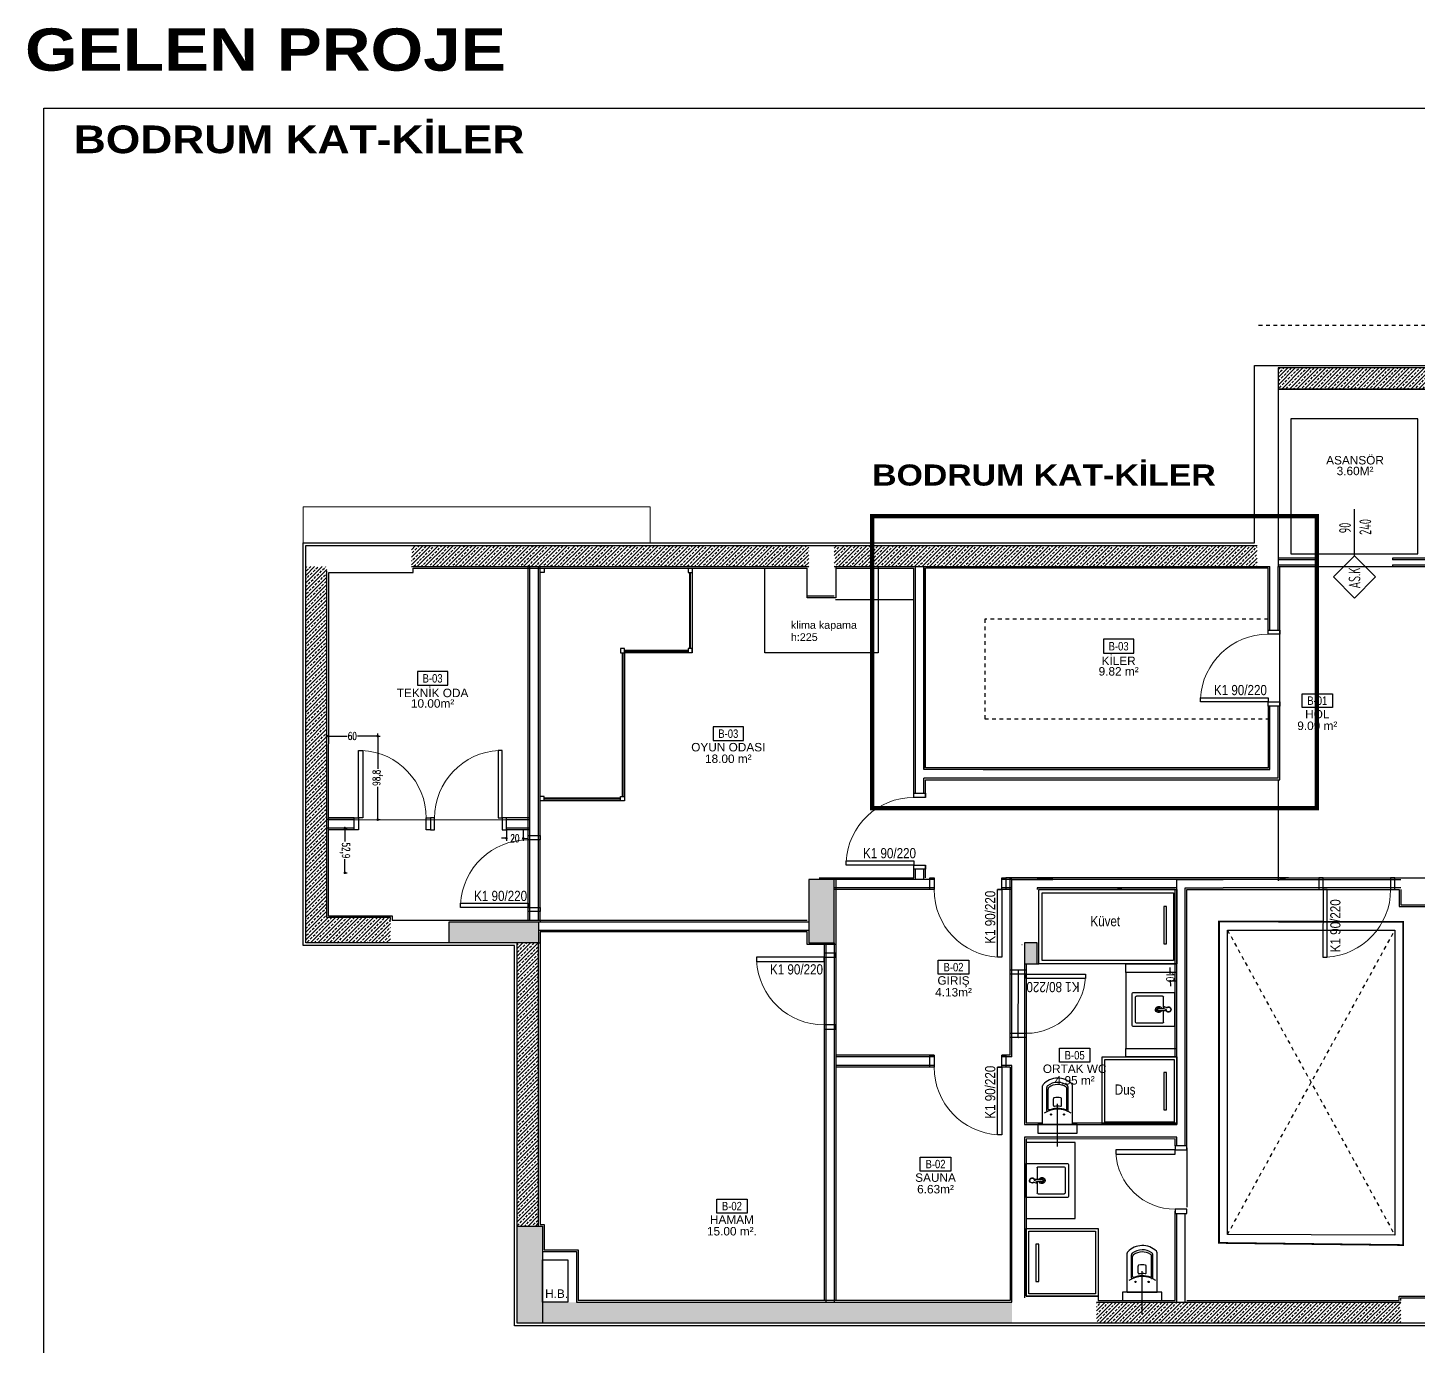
# Model space of a CAD drawing. Header units: millimetres. Extents: x -1860 to 15304, y 307 to 22353.
# Drawn here: x 3073 to 4718, y 20749 to 22308 of the extents above; entities that cross this region are included whole.
import ezdxf
from ezdxf.enums import TextEntityAlignment as Align

# ---------------------------------------------------------------- set-up
doc = ezdxf.new("R2010")
doc.units = ezdxf.units.MM
for name, pattern in [('( Hidden )', [0.375, 0.25, -0.125]), ('ACAD_ISO03W100', [30, 12, -18]), ('DASHED', [0.25, 0.125, -0.125])]:
    doc.linetypes.add(name, pattern=pattern)
for name, color, linetype, lineweight in [('a bodrum duvarı_Kalem_No__2', 8, 'Continuous', 15), ('mobilya', 30, 'Continuous', 30), ('çerçeve', 40, 'Continuous', 40)]:
    doc.layers.add(name, color=color, linetype=linetype, lineweight=lineweight)
for name, color, linetype in [('elev3', 8, 'Continuous'), ('frame', 43, 'Continuous'), ('furn', 134, 'Continuous'), ('furn_wet', 152, 'Continuous'), ('hatch_conc', 223, 'Continuous'), ('hatch_floor', 197, 'Continuous'), ('mat_mortar', 145, 'Continuous'), ('Str_conc', 6, 'Continuous'), ('symbol', 8, 'Continuous'), ('symbol_no', 12, 'Continuous'), ('text_room', 12, 'Continuous'), ('wall', 4, 'Continuous')]:
    doc.layers.add(name, color=color, linetype=linetype)
doc.layers.add('ölçü -dış', color=7, linetype='Continuous', lineweight=25, true_color=0x605db1)
doc.styles.add('dim', font='simplex.shx', dxfattribs={"width": 0.7})
doc.styles.get("Standard").update_dxf_attribs({"font": 'arial.ttf'})
doc.styles.add('T100', font='ARIALN.TTF', dxfattribs={"height": 24})
doc.styles.add('text1', font='arial.ttf')
doc.styles.add('text2', font='arial.ttf', dxfattribs={"width": 0.8})
doc.styles.add('text3', font='geniso.shx', dxfattribs={"width": 0.7})
doc.dimstyles.new('1_50', dxfattribs={"dimtxt": 9, "dimasz": 3, "dimexe": 3, "dimexo": 0, "dimgap": 1, "dimtad": 0, "dimdec": 1, "dimzin": 11, "dimtxsty": 'dim', "dimblk": 'DOT', "dimcen": 1.5, "dimdle": 1.25, "dimclrt": 2, "dimadec": 0, "dimazin": 0, "dimtfac": 1.25, "dimtdec": 1, "dimtix": 1, "dimtofl": 0, "dimtmove": 1, "dimatfit": 3, "dimldrblk": 'DOT', "dimfxl": 10, "dimfxlon": 1, "dimtolj": 1, "dimtzin": 0, "dimarcsym": 0})
doc.dimstyles.get("Standard").update_dxf_attribs({"dimtxt": 0.18, "dimasz": 0.18, "dimexe": 0.18, "dimexo": 0.0625, "dimgap": 0.09, "dimtad": 0, "dimtih": 1, "dimtoh": 1, "dimdec": 4, "dimzin": 0, "dimdsep": 46, "dimtxsty": 'Standard', "dimcen": 0.09, "dimadec": 0, "dimazin": 0, "dimtfac": 1, "dimtdec": 4, "dimtofl": 0, "dimtmove": 0, "dimatfit": 3, "dimfxl": 1, "dimtolj": 1, "dimtzin": 0, "dimarcsym": 0})
pattern_1 = [(45, (-632646.309, -4479543.6384), (-4.4901280605, 4.4901280605), []), (45, (-632641.8186, -4479543.6384), (-4.4901280605, 4.4901280605), [3.175, -1.5875])]

# ---------------------------------------------------------------- blocks, each defined once
blk = doc.blocks.new('*U13')
for points in [[(-0.05, 0), (0, 0), (0, 0.14), (-0.05, 0.14), (-0.05, 0)], [(0, -0.7), (0.05, -0.7), (0.05, 0), (0, 0), (0, -0.7)], [(0.7, 0), (0.75, 0), (0.75, 0.14), (0.7, 0.14), (0.7, 0)]]:
    blk.add_lwpolyline(points)
at = {"lineweight": 9}
blk.add_arc((-0.002, 0.001), 0.702, 272.9928, 359.9448, dxfattribs=at)
blk = doc.blocks.new('mahal')
blk.add_lwpolyline([(-36, 0), (36, 0), (36, -33), (-36, -33)], close=True)
at = {"color": 7, "style": 'text2', "width": 0.8}
blk.add_attdef('10000', text='', height=20, dxfattribs=at).set_placement((0, -16.5), align=Align.MIDDLE)
at = {"color": 7, "style": 'text1'}
for tag, p in [('MAHAL', (0, -48.5)), ('M²', (0, -75.9))]:
    blk.add_attdef(tag, text='', height=20, dxfattribs=at).set_placement(p, align=Align.MIDDLE)
blk = doc.blocks.new('kap-penno_02')
blk.add_line((0, 0), (-55, 0))
blk.add_lwpolyline([(0, 0), (25, 25), (50, 0), (25, -25)], close=True)
at = {"color": 7, "style": 'text3', "width": 0.7}
for tag, p in [('100', (-50, 0)), ('220', (-50, -24))]:
    blk.add_attdef(tag, text='', height=14, dxfattribs=at).set_placement(p, align=Align.BOTTOM_LEFT)
blk.add_attdef('K00', text='', height=14, dxfattribs=at).set_placement((25, 0), align=Align.MIDDLE_CENTER)
blk = doc.blocks.new('*U14')
for points in [[(-0.8, 0), (-0.85, 0), (-0.85, 0.14), (-0.8, 0.14), (-0.8, 0)], [(0, -0.8), (-0.05, -0.8), (-0.05, 0), (0, 0), (0, -0.8)], [(0.05, 0), (0, 0), (0, 0.14), (0.05, 0.14), (0.05, 0)]]:
    blk.add_lwpolyline(points)
at = {"lineweight": 9}
blk.add_arc((0.002, 0.001), 0.802, 180.0552, 267.0072, dxfattribs=at)
blk = doc.blocks.new('klozetgömme 2')
for p, q in [((-0.174, 0), (-0.174, 0.459)), ((-0.124, 0.169), (-0.124, 0.439)), ((-0.109, 0.183), (-0.109, 0.42)), ((0.115, 0.185), (0.115, 0.424)), ((0.13, 0.174), (0.13, 0.443)), ((0.18, 0), (0.18, 0.465)), ((0.18, 0), (0.18, 0.459)), ((-0.045, 0.226), (-0.045, 0.307)), ((0.051, 0.227), (0.051, 0.307))]:
    blk.add_line(p, q)
at = {"linetype": 'Continuous'}
blk.add_line((-0.174, 0), (0.18, 0), dxfattribs=at)
at = {"linetype": 'ACAD_ISO03W100', "ltscale": 0.2}
blk.add_lwpolyline([(0.003, -0.26), (0.003, 0.247)], dxfattribs=at)
at = {"linetype": 'ACAD_ISO03W100', "ltscale": 0.05}
blk.add_lwpolyline([(-0.229, -0.1), (0.235, -0.1), (0.235, 0), (-0.229, 0)], close=True, dxfattribs=at)
for centre in [(-0.075, 0.12), (0.08, 0.12)]:
    blk.add_circle(centre, 0.0075)
for centre, radius, start, end in [((0.006, 0.31), 0.24, 46.0264, 136.1828), ((0.006, 0.305), 0.195, 54.2978, 128.1701), ((-0.149, 0.459), 0.025, 136.1828, 180.0003), ((-0.099, 0.439), 0.025, 128.17, 180), ((-0.084, 0.42), 0.025, 126.8984, 180), ((0.006, 0.3), 0.175, 55.8485, 126.8984), ((0.09, 0.424), 0.025, 359.9823, 55.8485), ((0.105, 0.443), 0.025, 359.9852, 54.2978), ((0.155, 0.465), 0.025, 359.9997, 46.0264), ((0.006, -0.118), 0.3, 57.769, 122.231), ((-0.113, 0.169), 0.0111, 182.9663, 285.803), ((-0.099, 0.183), 0.01, 180.0001, 234.5831), ((-0.099, 0.183), 0.01, 234.5831, 289.1663), ((0.006, -0.119), 0.31, 71.9671, 109.1663), ((-0.035, 0.307), 0.01, 109.294, 180.0177), ((-0.035, 0.226), 0.01, 180.0177, 277.3564), ((0.003, 0.198), 0.125, 70.706, 109.294), ((0.006, -0.092), 0.31, 83.7256, 97.3564), ((0.041, 0.227), 0.01, 263.7256, 359.9823), ((0.041, 0.307), 0.01, 359.9823, 70.706), ((0.105, 0.185), 0.01, 251.9671, 359.9823), ((0.117, 0.174), 0.0129, 248.1533, 357.9053)]:
    blk.add_arc(centre, radius, start, end)
blk = doc.blocks.new('lav1')
for p, q in [((0.39, 0.5), (0.01, 0.5)), ((0, 0.49), (0, 0)), ((0.04, 0.14), (0.04, 0.45)), ((0.35, 0.46), (0.05, 0.46)), ((0.36, 0.14), (0.36, 0.45)), ((0.4, 0), (0.4, 0.49)), ((0, 0), (0.4, 0)), ((0.179, 0.13), (0.05, 0.13)), ((0.19, 0.13), (0.186, 0.13)), ((0.35, 0.13), (0.21, 0.13))]:
    blk.add_line(p, q)
at = {"linetype": 'ByBlock'}
for p, q in [((0.19, 0.199), (0.21, 0.199)), ((0.19, 0.121), (0.19, 0.199)), ((0.21, 0.199), (0.21, 0.099)), ((0.166, 0.125), (0.185, 0.133)), ((0.181, 0.09), (0.166, 0.125)), ((0.167, 0.123), (0.186, 0.131)), ((0.185, 0.133), (0.2, 0.097))]:
    blk.add_line(p, q, dxfattribs=at)
for centre, radius, start, end in [((0.01, 0.49), 0.01, 90, 180), ((0.39, 0.49), 0.01, 0, 90), ((0.05, 0.45), 0.01, 90, 180), ((0.35, 0.45), 0.01, 0, 90), ((0.199, 0.187), 0.037, 287.1814, 255.8098), ((0.199, 0.187), 0.023, 298.3728, 246.774), ((0.05, 0.14), 0.01, 180, 270), ((0.35, 0.14), 0.01, 270, 0)]:
    blk.add_arc(centre, radius, start, end)
for radius, start, end in [(0.0308, 131.8589, 93.1411), (0.027, 134.3724, 90.6276)]:
    blk.add_arc((0.2, 0.07), radius, start, end, dxfattribs=at)
blk = doc.blocks.new('*U15')
for points in [[(-0.7, 0), (-0.75, 0), (-0.75, 0.19), (-0.7, 0.19), (-0.7, 0)], [(0.05, 0), (0, 0), (0, 0.19), (0.05, 0.19), (0.05, 0)], [(0, -0.7), (-0.05, -0.7), (-0.05, 0), (0, 0), (0, -0.7)]]:
    blk.add_lwpolyline(points)
at = {"lineweight": 9}
blk.add_arc((0.002, 0.001), 0.702, 180.0552, 267.0072, dxfattribs=at)
blk = doc.blocks.new('*U16')
for points in [[(-0.8, 0), (-0.85, 0), (-0.85, 0.14), (-0.8, 0.14), (-0.8, 0)], [(0, -0.8), (-0.05, -0.8), (-0.05, 0), (0, 0), (0, -0.8)], [(0.05, 0), (0, 0), (0, 0.14), (0.05, 0.14), (0.05, 0)]]:
    blk.add_lwpolyline(points)
at = {"lineweight": 9}
blk.add_arc((0.002, 0.001), 0.802, 180.0552, 267.0072, dxfattribs=at)
blk = doc.blocks.new('*U10')
for points in [[(-0.05, 0), (0, 0), (0, 0.14), (-0.05, 0.14), (-0.05, 0)], [(0, -0.8), (0.05, -0.8), (0.05, 0), (0, 0), (0, -0.8)], [(0.8, 0), (0.85, 0), (0.85, 0.14), (0.8, 0.14), (0.8, 0)]]:
    blk.add_lwpolyline(points)
at = {"lineweight": 9}
blk.add_arc((-0.002, 0.001), 0.802, 272.9928, 359.9448, dxfattribs=at)
blk = doc.blocks.new('*D428')
at = {"color": 0, "lineweight": -2, "transparency": 16777216}
for p, q in [((4244.5, 21193.9), (4244.5, 21154.3)), ((4244.6, 21194.1), (4244.7, 21194.1)), ((4244.5, 21114.3), (4244.5, 21153.9)), ((4244.6, 21114.1), (4244.7, 21114.1))]:
    blk.add_line(p, q, dxfattribs=at)
at = {"color": 0, "transparency": 16777216}
for points in [[(4244.5, 21193.9), (4244.5, 21193.9), (4244.5, 21194.1)], [(4244.5, 21114.3), (4244.5, 21114.3), (4244.5, 21114.1)]]:
    blk.add_solid(points, dxfattribs=at)
at = {"layer": 'Defpoints', "color": 0, "transparency": 16777216}
for p in [(4244.5, 21194.1), (4244.5, 21114.1), (4244.5, 21114.1)]:
    blk.add_point(p, dxfattribs=at)
at = {"color": 0, "transparency": 16777216, "insert": (4244.5, 21154.1), "char_height": 0.18, "attachment_point": 5}
blk.add_mtext('\\A1;80.0000', dxfattribs=at)
blk = doc.blocks.new('_Dot')
at = {"color": 0, "linetype": 'ByBlock', "lineweight": -2}
blk.add_line((-0.5, 0), (-1, 0), dxfattribs=at)
at = {"color": 0, "linetype": 'ByBlock', "const_width": 0.5}
blk.add_lwpolyline([(-0.25, 0, 1), (0.25, 0, 1)], format="xyb", close=True, dxfattribs=at)
blk = doc.blocks.new('*D429')
at = {"layer": 'Defpoints', "color": 0, "transparency": 16777216}
for p in [(4424.4, 21180.8), (4432, 21191.1), (4432.1, 21180.9)]:
    blk.add_point(p, dxfattribs=at)
at = {"layer": 'ölçü -dış', "color": 0, "lineweight": -2, "transparency": 16777216}
for p, q in [((4424.3, 21194), (4424.3, 21197)), ((4432, 21191.1), (4421.3, 21191)), ((4432.1, 21180.9), (4421.4, 21180.8)), ((4424.5, 21177.8), (4424.5, 21174.8))]:
    blk.add_line(p, q, dxfattribs=at)
at = {"layer": 'ölçü -dış', "color": 0, "lineweight": -2, "transparency": 16777216, "xscale": 3, "yscale": 3, "zscale": 3}
for p, rotation in [((4424.3, 21191), 270.5266505581826), ((4424.4, 21180.8), 90.52665055818261)]:
    blk.add_blockref('_Dot', p, dxfattribs=dict(at, rotation=rotation))
at = {"layer": 'ölçü -dış', "color": 2, "transparency": 16777216, "insert": (4424.4, 21185.9), "char_height": 9, "attachment_point": 5, "rotation": 270.5267, "style": 'dim'}
blk.add_mtext('\\A1;10', dxfattribs=at)
blk = doc.blocks.new('*D430')
at = {"layer": 'Defpoints', "color": 0, "transparency": 16777216}
for p in [(3639.4, 21361.8), (3659.3, 21361.7), (3659.2, 21349.7)]:
    blk.add_point(p, dxfattribs=at)
at = {"layer": 'ölçü -dış', "color": 0, "lineweight": -2, "transparency": 16777216}
for p, q in [((3636.3, 21349.8), (3633.3, 21349.9)), ((3639.4, 21359.8), (3639.3, 21346.8)), ((3659.2, 21359.7), (3659.2, 21346.7)), ((3662.2, 21349.7), (3665.2, 21349.7))]:
    blk.add_line(p, q, dxfattribs=at)
at = {"layer": 'ölçü -dış', "color": 0, "lineweight": -2, "transparency": 16777216, "xscale": 3, "yscale": 3, "zscale": 3}
for p, rotation in [((3639.3, 21349.8), 359.6275399049416), ((3659.2, 21349.7), 179.6275399049416)]:
    blk.add_blockref('_Dot', p, dxfattribs=dict(at, rotation=rotation))
at = {"layer": 'ölçü -dış', "color": 2, "transparency": 16777216, "insert": (3649.2, 21349.8), "char_height": 9, "attachment_point": 5, "rotation": 359.6275, "style": 'dim'}
blk.add_mtext('\\A1;20', dxfattribs=at)
blk = doc.blocks.new('*D172')
at = {"layer": 'Defpoints', "color": 0, "transparency": 16777216}
for p in [(3427, 21470.7), (3427, 21470.7), (3487, 21470.7)]:
    blk.add_point(p, dxfattribs=at)
at = {"layer": 'ölçü -dış', "color": 0, "lineweight": -2, "transparency": 16777216}
for p, q in [((3427, 21470.7), (3427, 21473.7)), ((3430, 21470.7), (3450.9, 21470.7)), ((3484, 21470.7), (3463.1, 21470.7)), ((3487, 21470.7), (3487, 21473.7))]:
    blk.add_line(p, q, dxfattribs=at)
at = {"layer": 'ölçü -dış', "color": 0, "lineweight": -2, "transparency": 16777216, "xscale": 3, "yscale": 3, "zscale": 3}
for p, rotation in [((3427, 21470.7), 180.0000717523849), ((3487, 21470.7), 7.1752384913637e-05)]:
    blk.add_blockref('_Dot', p, dxfattribs=dict(at, rotation=rotation))
at = {"layer": 'ölçü -dış', "color": 2, "transparency": 16777216, "insert": (3457, 21470.7), "char_height": 9, "attachment_point": 5, "rotation": 0.0001, "style": 'dim'}
blk.add_mtext('\\A1;60', dxfattribs=at)
blk = doc.blocks.new('*D173')
at = {"layer": 'Defpoints', "color": 0, "transparency": 16777216}
for p in [(3487, 21470.7), (3487, 21371.8), (3487, 21371.8)]:
    blk.add_point(p, dxfattribs=at)
at = {"layer": 'ölçü -dış', "color": 0, "lineweight": -2, "transparency": 16777216}
for p, q in [((3487, 21470.7), (3490, 21470.7)), ((3487, 21467.7), (3487, 21431.9)), ((3487, 21374.8), (3487, 21410.7)), ((3487, 21371.8), (3490, 21371.8))]:
    blk.add_line(p, q, dxfattribs=at)
at = {"layer": 'ölçü -dış', "color": 0, "lineweight": -2, "transparency": 16777216, "xscale": 3, "yscale": 3, "zscale": 3}
for p, rotation in [((3487, 21470.7), 89.97886989147742), ((3487, 21371.8), 269.9788698914775)]:
    blk.add_blockref('_Dot', p, dxfattribs=dict(at, rotation=rotation))
at = {"layer": 'ölçü -dış', "color": 2, "transparency": 16777216, "insert": (3487, 21421.3), "char_height": 9, "attachment_point": 5, "rotation": 89.9789, "style": 'dim'}
blk.add_mtext('\\A1;98,8', dxfattribs=at)
blk = doc.blocks.new('*D432')
at = {"layer": 'Defpoints', "color": 0, "transparency": 16777216}
for p in [(3448.1, 21361.9), (3448.1, 21308.9), (3448.1, 21308.9)]:
    blk.add_point(p, dxfattribs=at)
at = {"layer": 'ölçü -dış', "color": 0, "lineweight": -2, "transparency": 16777216}
for p, q in [((3448.1, 21361.9), (3451.1, 21361.9)), ((3448.1, 21358.9), (3448.1, 21345.9)), ((3448.1, 21311.9), (3448.1, 21325)), ((3448.1, 21308.9), (3451.1, 21308.9))]:
    blk.add_line(p, q, dxfattribs=at)
at = {"layer": 'ölçü -dış', "color": 0, "lineweight": -2, "transparency": 16777216, "xscale": 3, "yscale": 3, "zscale": 3}
for p, rotation in [((3448.1, 21361.9), 90.00007199221223), ((3448.1, 21308.9), 270.0000719922122)]:
    blk.add_blockref('_Dot', p, dxfattribs=dict(at, rotation=rotation))
at = {"layer": 'ölçü -dış', "color": 2, "transparency": 16777216, "insert": (3448.1, 21335.4), "char_height": 9, "attachment_point": 5, "rotation": 270.0001, "style": 'dim'}
blk.add_mtext('\\A1;52,9', dxfattribs=at)

msp = doc.modelspace()

# ---------------------------------------------------------------- hatches: boundary and pattern name
at = {"layer": 'hatch_conc', "true_color": 0x636466}
h = msp.add_hatch(dxfattribs=at)
h.set_pattern_fill('ANSI33', color=251)
h.set_pattern_definition(pattern_1)
h.paths.add_polyline_path([(4731.97732, 21906.06315), (4551.97732, 21906.06315), (4551.97732, 21881.10041), (4731.97732, 21881.10041)])
h = msp.add_hatch(dxfattribs=at)
h.set_pattern_fill('ANSI33', color=251)
h.set_pattern_definition([(45, (-633381.3186, -4479753.675), (-4.4901280605, 4.4901280605), []), (45, (-633376.8285, -4479753.675), (-4.4901280605, 4.4901280605), [3.175, -1.5875])])
h.paths.add_polyline_path([(3996.96736, 21696.02651), (3526.97737, 21696.02651), (3526.97737, 21671.06377), (3996.96736, 21671.06377)])
h = msp.add_hatch(dxfattribs=at)
h.set_pattern_fill('ANSI33', color=251)
h.set_pattern_definition(pattern_1)
h.paths.add_polyline_path([(4526.97732, 21696.06296), (4026.97735, 21696.06296), (4026.97735, 21671.10022), (4526.97732, 21671.10022)])
h = msp.add_hatch(dxfattribs=at)
h.set_pattern_fill('ANSI33', color=251)
h.set_pattern_definition(pattern_1)
h.paths.add_polyline_path([(3426.97737, 21492.71518), (3401.97737, 21492.71527), (3401.97737, 21226.09981), (3426.97737, 21226.09981), (3501.97521, 21226.06336), (3501.97521, 21256.01659), (3426.97737, 21256.02939)])
h.paths.add_polyline_path([(3426.97737, 21671.06335), (3401.97737, 21671.06335), (3401.97737, 21492.71527), (3426.97737, 21492.71518)])
h = msp.add_hatch(dxfattribs=at)
h.set_pattern_fill('ANSI33', color=251)
h.set_pattern_definition([(45, (-3502.7175, 9351.9497), (-4.490128, 4.490128), []), (45, (-3498.2274, 9351.9497), (-4.490128, 4.490128), [3.175, -1.5875])])
h.paths.add_polyline_path([(3676.9986, 21251.0907), (3571.38433, 21251.10893), (3571.40343, 21226.07616), (3651.98898, 21226.07616), (3651.98898, 21226.04945), (3676.98897, 21226.04513), (3676.98897, 21226.06336)])
h.paths.add_polyline_path([(4026.96577, 21301.06003), (3996.96577, 21301.06003), (3996.96577, 21226.06336), (4026.96577, 21226.06336), (4026.96577, 21226.06355)])
h.paths.add_polyline_path([(3681.97736, 20891.06374), (3651.98898, 20891.06374), (3651.98898, 20776.06374), (3681.97736, 20776.06374)])
h = msp.add_hatch(dxfattribs=at)
h.set_pattern_fill('ANSI33', color=251)
h.set_pattern_definition(pattern_1)
h.paths.add_polyline_path([(3676.98897, 21226.06336), (3651.98898, 21226.06336), (3651.98898, 20891.06374), (3676.98897, 20891.06374)])
h = msp.add_hatch(dxfattribs=at)
h.set_pattern_fill('ANSI33', color=251)
h.set_pattern_definition(pattern_1)
h.paths.add_polyline_path([(4236.97735, 20801.06336), (3681.98898, 20801.06343), (3681.98898, 20776.09981), (4236.97735, 20776.09981)])
h = msp.add_hatch(dxfattribs=at)
h.set_pattern_fill('ANSI33', color=251)
h.set_pattern_definition(pattern_1)
h.paths.add_polyline_path([(4696.97733, 20801.06061), (4506.97737, 20801.0605), (4496.98897, 20801.06054), (4496.98897, 20801.06046), (4486.98897, 20801.06065), (4486.98897, 20801.06058), (4336.98603, 20801.06119), (4336.98603, 20776.09981), (4696.97733, 20776.09981)])
at = {"layer": 'mat_mortar', "true_color": 0x636466}
h = msp.add_hatch(dxfattribs=at)
h.set_pattern_fill('ANSI33', color=251)
h.set_pattern_definition([(45, (-5446.6775, 10500.53502), (-0.1767766953, 0.1767766953), []), (45, (-5446.50071, 10500.53502), (-0.1767766953, 0.1767766953), [0.125, -0.0625])])
h.paths.add_polyline_path([(4266.97735, 21226.06336), (4251.98896, 21226.06336), (4251.98896, 21201.07546), (4266.97735, 21201.07546)])

# ---------------------------------------------------------------- linework, layer by layer
at = {"color": 251, "linetype": 'DASHED', "ltscale": 35, "true_color": 0x636466}
msp.add_line((5171.97735, 21956.09981), (4527.06961, 21956.17044), dxfattribs=at)
at = {"color": 251, "true_color": 0x636466}
msp.add_line((4551.94893, 21419.33234), (4551.97734, 21299.3333), dxfattribs=at)
msp.add_lwpolyline([(3092.17375, 22213.1769), (5755.92347, 22213.1769), (5755.92347, 20613.1769), (3092.17375, 20613.1769)], close=True)
at = {"color": 244, "linetype": 'ACAD_ISO03W100', "true_color": 0x991b1e, "const_width": 5}
msp.add_lwpolyline([(4071.67939, 21730.75512), (4597.60014, 21730.75512), (4597.60014, 21385.37349), (4071.67939, 21385.37349)], close=True, dxfattribs=at)
at = {"color": 32, "true_color": 0xcd6928}
for points in [[(4202.98741, 21671.1002), (4541.97734, 21671.1002)], [(4202.98741, 21431.07555), (4541.97734, 21431.06415)]]:
    msp.add_lwpolyline(points, dxfattribs=at)
at = {"color": 32, "linetype": 'DASHED', "ltscale": 35, "true_color": 0xcd6928}
msp.add_lwpolyline([(4539.97734, 21609.04788), (4204.98105, 21609.04788), (4204.98105, 21491.07548), (4539.9795, 21491.06623)], dxfattribs=at)
at = {"color": 251, "true_color": 0x636466}
for points in [[(3549.36942, 21361.82367), (3549.36577, 21361.82367)], [(3549.36912, 21371.82367), (3549.36607, 21371.82367)]]:
    msp.add_lwpolyline(points, dxfattribs=at)
at = {"color": 251, "linetype": '( Hidden )', "ltscale": 50, "true_color": 0x636466, "const_width": 2}
msp.add_lwpolyline([(4481.97202, 21251.19916), (4699.96592, 21251.08203), (4699.96592, 20868.63483), (4481.97202, 20871.17757)], close=True, dxfattribs=at)
at = {"color": 251, "true_color": 0x636466}
msp.add_lwpolyline([(4491.97202, 21241.08151), (4689.96592, 21241.08203), (4689.96592, 20880.38687), (4491.97202, 20881.06128)], close=True, dxfattribs=at)
at = {"color": 251, "linetype": 'DASHED', "ltscale": 35, "true_color": 0x636466}
for points in [[(4491.97202, 20881.06128), (4689.96592, 21241.08203)], [(4491.97202, 21241.08151), (4689.96592, 20880.38687)]]:
    msp.add_lwpolyline(points, dxfattribs=at)
at = {"layer": 'a bodrum duvarı_Kalem_No__2', "color": 251, "true_color": 0x636466}
msp.add_lwpolyline([(3398.97735, 21699.09981), (3809.21687, 21699.09981), (3809.21687, 21741.76241), (3398.97735, 21741.76241)], close=True, dxfattribs=at)
at = {"layer": 'elev3', "color": 251, "true_color": 0x636466, "transparency": 33554687}
for p, q in [((3684.01771, 21664.1002), (3679.01771, 21664.1002)), ((3684.01771, 21669.1002), (3684.01771, 21664.1002)), ((3854.01771, 21669.1002), (3854.01771, 21664.1002)), ((3854.01771, 21664.1002), (3859.01771, 21664.1002)), ((3856.01771, 21574.1002), (3856.01771, 21664.1002)), ((3857.01771, 21574.1002), (3857.01771, 21664.1002)), ((3779.01771, 21574.1002), (3774.01771, 21574.1002)), ((3774.01771, 21574.1002), (3774.01771, 21569.1002)), ((3779.01771, 21569.1002), (3779.01771, 21574.1002)), ((3774.01771, 21569.1002), (3779.01771, 21569.1002)), ((3776.01771, 21569.1002), (3776.01771, 21399.1002)), ((3777.01771, 21569.1002), (3777.01771, 21399.1002)), ((3779.01771, 21572.1002), (3854.01771, 21572.1002)), ((3779.01771, 21571.1002), (3854.01771, 21571.1002)), ((3684.01771, 21399.1002), (3679.01771, 21399.1002)), ((3684.01771, 21394.1002), (3684.01771, 21399.1002)), ((3774.01771, 21397.1002), (3684.01771, 21397.1002)), ((3774.01771, 21396.1002), (3684.01771, 21396.1002)), ((3774.01771, 21394.1002), (3774.01771, 21399.1002)), ((3774.01771, 21399.1002), (3779.01771, 21399.1002))]:
    msp.add_line(p, q, dxfattribs=at)
for points in [[(3679.01771, 21669.1002), (3859.01771, 21669.1002), (3859.01771, 21569.1002), (3779.01771, 21569.1002), (3779.01771, 21394.1002), (3679.01771, 21394.1002), (3679.01771, 21669.1002)], [(3859.01771, 21569.1002), (3859.01771, 21574.1002), (3854.01771, 21574.1002), (3854.01771, 21569.1002)]]:
    msp.add_lwpolyline(points, dxfattribs=at)
at = {"layer": 'frame', "color": 251, "true_color": 0x636466}
for p, q in [((4576.98606, 21686.0999), (4621.98606, 21686.0999)), ((4661.98026, 21686.0999), (4706.98026, 21686.0999))]:
    msp.add_line(p, q, dxfattribs=at)
at = {"layer": 'furn', "color": 251, "true_color": 0x636466, "transparency": 33554687}
for p, q in [((4028.44974, 21632.06194), (4120.98741, 21632.06194)), ((3945.01771, 21596.10096), (3945.01771, 21596.10096))]:
    msp.add_line(p, q, dxfattribs=at)
at = {"layer": 'furn_wet', "color": 251, "true_color": 0x636466}
for points in [[(4431.97782, 21289.07565), (4431.97782, 21201.07565), (4268.97735, 21201.07546), (4268.97735, 21289.07546)], [(4427.97782, 21285.07564), (4427.97782, 21205.07564), (4272.97735, 21205.07547), (4272.97735, 21285.07547)], [(4419.86027, 21269.07378), (4416.59687, 21269.07378), (4416.59687, 21224.74402), (4419.86027, 21224.74402)], [(4371.98725, 21191.0761), (4371.96839, 21101.07746), (4429.9716, 21101.07746), (4429.99046, 21191.0761)], [(4431.97782, 21091.0761), (4431.97782, 21011.0761), (4343.98896, 21011.07592), (4343.98896, 21091.07592)], [(4428.97782, 21088.0761), (4428.97782, 21014.0761), (4346.98896, 21014.07592), (4346.98896, 21088.07592)], [(4419.86027, 21072.73586), (4416.59687, 21072.73586), (4416.59687, 21028.40611), (4419.86027, 21028.40611)], [(4253.96692, 20990.05581), (4253.94807, 20900.05717), (4311.95128, 20900.05717), (4311.97013, 20990.05581)], [(4338.98603, 20888.0269), (4338.98603, 20808.0269), (4253.91859, 20808.05718), (4253.91859, 20888.05718)], [(4335.98603, 20885.0269), (4335.98603, 20811.0269), (4256.91859, 20811.05718), (4256.91859, 20885.05718)], [(4268.72687, 20869.71764), (4265.46348, 20869.71764), (4265.46348, 20825.38788), (4268.72687, 20825.38788)]]:
    msp.add_lwpolyline(points, close=True, dxfattribs=at)
at = {"layer": 'hatch_floor', "color": 251, "true_color": 0x636466}
msp.add_line((4444.0046, 20983.57664), (4444.00667, 20913.57664), dxfattribs=at)
at = {"layer": 'mat_mortar', "color": 251, "true_color": 0x636466}
for p, q in [((3428.97737, 21258.06315), (3429.1271, 21664.06237)), ((3429.1271, 21664.06237), (3528.97737, 21664.0269)), ((3528.97737, 21664.0269), (3528.97737, 21669.1002)), ((3528.97737, 21669.1002), (3994.96737, 21669.1002)), ((3665.01771, 21253.00866), (3665.01771, 21671.1002)), ((3679.01771, 21253.00866), (3679.01771, 21671.1002)), ((4134.97735, 21303.06003), (4134.97735, 21318.1099)), ((4236.97735, 21303.06003), (4229.97735, 21303.06003)), ((4144.97778, 21289.06003), (4026.96577, 21289.06003)), ((4028.96737, 21289.07003), (4028.96737, 21224.06336)), ((4236.97735, 21289.06003), (4219.97777, 21289.06003)), ((4268.97734, 21224.09981), (4268.97737, 21289.07277)), ((3679.00183, 21224.06336), (3678.98897, 21224.06336)), ((4028.96737, 21224.06336), (3994.96737, 21224.06336)), ((4014.96577, 21226.0632), (4014.97738, 20806.06336)), ((4028.96577, 21226.06361), (4028.97746, 20803.06181)), ((4251.98897, 21201.07547), (4268.97735, 21201.07547)), ((3678.98897, 20893.06315), (3683.97736, 20893.06315)), ((3683.97736, 20893.06315), (3683.97736, 20863.07333)), ((3683.97736, 20863.07333), (3723.98895, 20863.07333)), ((3723.98895, 20863.07333), (3723.98895, 20803.06354)), ((4443.972, 20803.05958), (4694.97733, 20803.0615)), ((4694.97733, 20803.0615), (4694.97733, 20808.06336)), ((4694.97733, 20808.06336), (4758.97732, 20808.06336))]:
    msp.add_line(p, q, dxfattribs=at)
at = {"layer": 'mat_mortar', "color": 32, "true_color": 0xcd6928}
for p, q in [((4120.98741, 21403.10954), (4120.98741, 21669.1002)), ((4134.97735, 21433.07555), (4134.97735, 21669.1002)), ((4134.97735, 21398.1099), (4134.97735, 21419.07555))]:
    msp.add_line(p, q, dxfattribs=at)
at = {"layer": 'mat_mortar', "color": 251, "true_color": 0x636466}
for points in [[(5141.97735, 20776.09981), (5141.97735, 20773.09981), (3651.97735, 20773.09981), (3648.97735, 20773.09981), (3648.97735, 21223.09981), (3648.97735, 21223.09981), (3401.97735, 21223.09981), (3398.97735, 21223.09981), (3398.97735, 21696.09981), (3398.97735, 21699.09981), (4523.97733, 21699.09981), (4523.97733, 21699.09981), (4523.97733, 21906.09981), (4523.97733, 21909.09981), (5144.98895, 21909.09981), (5144.98895, 21906.1002)], [(4028.96737, 21671.10077), (4028.97793, 21634.09982), (3994.96737, 21634.09982), (3994.96737, 21669.1002)], [(4026.96737, 21669.1002), (4026.97186, 21669.1002)], [(4028.96794, 21669.1002), (4120.98741, 21669.1002)], [(4026.97735, 21636.09982), (3994.96737, 21636.09982)], [(3459.36681, 21373.85687), (3429.02008, 21373.86806)], [(3667.02213, 21373.78028), (3639.36986, 21373.79048)], [(3426.97775, 21359.86881), (3426.97701, 21359.86881)], [(3459.36503, 21359.85687), (3429.01491, 21359.86806)], [(3667.01697, 21359.78029), (3639.36868, 21359.79048)], [(4022.97582, 21303.06003), (4120.98902, 21303.06003), (4120.98902, 21313.10948)], [(4008.96577, 21303.09649), (4028.96737, 21303.09649), (4028.96737, 21289.07003)], [(4234.98896, 21093.10113), (4234.98896, 21303.05447), (4285.35365, 21303.05447)], [(4564.26187, 21303.07555), (4236.97735, 21303.06003)], [(4553.97734, 21303.07635), (4766.97735, 21303.05964)], [(4266.97735, 21291.07555), (4266.97735, 21289.07551)], [(4268.97737, 21291.07269), (4268.97737, 21291.07555)], [(4268.97737, 21289.07552), (4431.96996, 21289.07612)], [(4268.97737, 21289.07277), (4268.97737, 21289.07552)], [(4429.97172, 21091.0761), (4429.96996, 21289.10978), (4361.98937, 21289.10978)], [(4444.00475, 20986.07663), (4443.99765, 21289.07617), (4486.98897, 21289.0764)], [(4486.98897, 21289.0764), (4634.96837, 21289.077)], [(4634.96837, 21289.077), (4694.97732, 21289.06072), (4694.97732, 21269.06003), (4758.97733, 21269.06003), (4758.97741, 21289.08035), (4766.97741, 21289.08035)], [(3428.97737, 21258.06315), (3501.97735, 21258.06315), (3503.97735, 21258.06315)], [(3501.97735, 21258.06315), (3503.97735, 21258.06315), (3503.97663, 21253.10872), (3503.97663, 21253.10872), (3679.03447, 21253.10872)], [(3677.01771, 21248.07615), (3676.97735, 21248.07615)], [(3677.01771, 21253.00866), (3994.96737, 21253.00866)], [(3679.03447, 21253.10872), (3679.03447, 21253.07615), (3679.03421, 21251.00866)], [(3677.01771, 21239.07616), (3677.00395, 21226.06336), (3678.98897, 21226.06336)], [(3994.96737, 21224.06336), (3994.96737, 21239.00866), (3679.03269, 21239.00866), (3678.98897, 20893.06315)], [(4248.98896, 21224.09981), (4248.99826, 21224.09981)], [(4253.98896, 21201.07546), (4253.98896, 21013.03965), (4273.23949, 21013.03965)], [(4144.97771, 21093.10056), (4028.96728, 21093.09981)], [(4234.98896, 21093.10113), (4224.97771, 21093.10101)], [(4234.98896, 21079.10113), (4234.98896, 20803.02413), (4014.97737, 20803.02413)], [(4144.97814, 21079.10056), (4028.96736, 21079.09981)], [(4234.98896, 21079.10113), (4219.97813, 21079.10099)], [(4236.98897, 21079.10115), (4236.98896, 21079.10115)], [(4308.68046, 21013.03965), (4432.00416, 21013.03965)], [(4430.00498, 20986.07622), (4430.00428, 20994.09501), (4253.98896, 20994.05851), (4253.91859, 20808.05718), (4338.98603, 20808.0269), (4338.98603, 20803.0605), (4429.972, 20803.0612), (4429.97124, 20908.57612)], [(4014.97737, 20808.03747), (4014.97737, 20803.06336), (3723.98895, 20803.06354)], [(4696.97733, 20803.06151), (4696.97733, 20806.06336), (4756.97733, 20806.06336), (4756.97735, 20803.0618)]]:
    msp.add_lwpolyline(points, dxfattribs=at)
at = {"layer": 'mat_mortar', "color": 32, "true_color": 0xcd6928}
for points in [[(4134.97735, 21419.07555), (4553.97734, 21419.07555), (4553.97734, 21671.06336)], [(4539.97734, 21596.07549), (4539.97734, 21669.1002), (4134.97735, 21669.1002)], [(4539.97986, 21506.07599), (4539.97784, 21433.07555), (4134.97735, 21433.07555)]]:
    msp.add_lwpolyline(points, dxfattribs=at)
at = {"layer": 'mat_mortar', "color": 251, "true_color": 0x636466}
msp.add_lwpolyline([(4266.97735, 21226.06336), (4251.98896, 21226.06336), (4251.98896, 21201.07546), (4266.97735, 21201.07546)], close=True, dxfattribs=at)
at = {"layer": 'mobilya', "color": 251, "true_color": 0x636466}
msp.add_lwpolyline([(4078.96737, 21671.11503), (4078.99219, 21569.1002), (3944.96737, 21569.1002), (3944.96737, 21669.1002)], dxfattribs=at)
at = {"layer": 'Str_conc', "color": 251, "true_color": 0x636466}
for points in [[(4731.97732, 21906.06315), (4551.97732, 21906.06315), (4551.97732, 21881.10041), (4731.97732, 21881.10041)], [(4566.97732, 21686.10041), (4716.97732, 21686.10041), (4716.97732, 21846.10041), (4566.97732, 21846.10041)]]:
    msp.add_lwpolyline(points, close=True, dxfattribs=at)
msp.add_lwpolyline([(4731.97732, 21881.10041), (4551.97732, 21881.10041), (4551.97732, 21681.10041)], dxfattribs=at)
at = {"layer": 'Str_conc'}
msp.add_lwpolyline([(3651.97736, 20776.06374), (3651.97736, 20891.06374), (3681.97736, 20891.06374), (3681.97736, 20776.06374)], close=True, dxfattribs=at)
at = {"layer": 'symbol', "color": 251, "true_color": 0x636466}
for points in [[(4596.98603, 21671.06336), (4686.98023, 21671.06336)], [(4696.97732, 21289.12319), (4696.97732, 21271.06003), (4756.97733, 21271.06003), (4756.97741, 21289.08035)]]:
    msp.add_lwpolyline(points, dxfattribs=at)
at = {"layer": 'wall', "color": 251, "true_color": 0x636466}
for p, q in [((5141.98896, 21906.1), (4551.97737, 21906.1)), ((4731.97732, 21881.10041), (4551.97729, 21881.10041)), ((3667.01771, 21253.00866), (3667.01771, 21671.1002)), ((3677.01771, 21253.00866), (3677.01771, 21671.1002)), ((4122.98741, 21301.09649), (4122.98741, 21313.10954)), ((4132.98741, 21301.09649), (4132.98741, 21313.10954)), ((4144.97742, 21301.06003), (4026.96577, 21301.06003)), ((4236.97735, 21301.06003), (4224.97742, 21301.06003)), ((4551.97734, 21301.07651), (4551.97734, 21301.06588)), ((4144.97771, 21291.06003), (4026.96577, 21291.06003)), ((4236.97735, 21291.06003), (4224.97771, 21291.06003)), ((4551.97734, 21291.03987), (4551.97734, 21291.0757)), ((4016.96577, 21226.06325), (4016.97752, 20801.06343)), ((4026.96577, 21226.06355), (4026.97752, 20801.06343)), ((3681.97253, 20861.07333), (3721.98895, 20861.07333)), ((3721.98895, 20861.07333), (3721.98895, 20801.06354)), ((3721.98895, 20801.06354), (4236.97737, 20801.06336))]:
    msp.add_line(p, q, dxfattribs=at)
at = {"layer": 'wall', "color": 32, "true_color": 0xcd6928}
for p, q in [((4122.98741, 21403.10954), (4122.98741, 21671.1002)), ((4132.98741, 21431.07555), (4132.98741, 21671.1002)), ((4132.98741, 21403.10984), (4132.98741, 21421.07555))]:
    msp.add_line(p, q, dxfattribs=at)
at = {"layer": 'wall', "color": 251, "true_color": 0x636466}
for points in [[(4551.98896, 21891.1), (4551.97734, 21891.1)], [(3651.98897, 21226.07616), (3401.97737, 21226.07616), (3401.97737, 21696.1002), (4526.97733, 21696.1002)], [(4596.98603, 21679.06316), (4596.98603, 21681.06316), (4551.98892, 21681.06316), (4551.98892, 21671.06336), (4596.98603, 21671.06336), (4596.98603, 21673.06336)], [(4596.98603, 21679.06316), (4551.98892, 21679.06316), (4551.98892, 21673.06336), (4596.98603, 21673.06336)], [(4686.98023, 21673.06336), (4686.98023, 21671.06336), (4731.97733, 21671.06336), (4731.97733, 21681.06316), (4686.98023, 21681.06316), (4686.98023, 21679.06316)], [(4686.98023, 21673.06336), (4731.97733, 21673.06336), (4731.97733, 21679.06316), (4686.98023, 21679.06316)], [(3501.9561, 21251.10893), (3501.97733, 21256.02299), (3426.97789, 21256.02299), (3426.97737, 21666.06315)], [(3526.97735, 21671.1002), (3996.96737, 21671.1002)], [(4026.96737, 21671.1002), (4526.97733, 21671.1002)], [(3459.36577, 21361.85687), (3426.97775, 21361.86881)], [(3459.36607, 21371.85687), (3426.98144, 21371.86881)], [(3667.0214, 21371.78028), (3639.36913, 21371.79048)], [(3667.01771, 21361.78029), (3639.36942, 21361.79048)], [(4236.98896, 21091.10115), (4236.98896, 21301.05447), (4285.35365, 21301.05447)], [(4560.45948, 21301.07555), (4266.97735, 21301.07555)], [(4366.97686, 21301.07067), (4266.97735, 21301.06003)], [(4432.00416, 21011.03965), (4431.99737, 21301.07636), (4486.98889, 21301.07678)], [(4441.99699, 21301.07555), (4441.99699, 21301.09092)], [(4551.97734, 21301.07651), (4696.97732, 21301.06003)], [(4581.98903, 21301.09092), (4646.997, 21301.09092)], [(4266.97683, 21291.07268), (4366.9769, 21291.07289)], [(4268.97735, 21291.07555), (4266.97735, 21291.07555)], [(4301.97733, 21291.07332), (4266.97735, 21291.07332)], [(4431.9976, 21291.07638), (4268.97735, 21291.07555)], [(4442.00475, 20986.07658), (4441.9976, 21291.07644), (4486.98897, 21291.07678)], [(4696.97732, 21291.07796), (4486.98897, 21291.07678)], [(4636.97712, 21291.10978), (4581.98932, 21291.10978)], [(3677.01771, 21251.00866), (3996.96577, 21251.00866)], [(3677.01771, 21241.00866), (3996.96577, 21241.00866)], [(5141.97737, 20776.06336), (3651.98898, 20776.06369), (3651.98898, 21226.06336)], [(3676.98897, 21226.06336), (3676.98897, 20891.06315)], [(4251.98896, 21226.06336), (4251.98896, 21011.03965), (4432.00416, 21011.03965)], [(4431.97782, 21191.0761), (4371.97782, 21191.0761), (4371.97782, 21201.0761), (4432.00112, 21201.07751)], [(4431.97782, 21091.0761), (4371.97782, 21091.0761), (4371.97782, 21101.0761), (4432.00112, 21101.07751)], [(4144.97777, 21091.10056), (4028.96729, 21091.09981)], [(4144.97807, 21081.10056), (4028.96735, 21081.09981)], [(4236.98896, 21091.10115), (4224.97777, 21091.10101)], [(4236.98896, 21081.10115), (4224.97807, 21081.10101)], [(4236.98896, 20801.06336), (4236.98896, 21081.10115)], [(4432.0044, 20996.0585), (4251.98896, 20996.0585), (4251.91786, 20806.05791)], [(4432.00475, 20986.07635), (4432.0044, 20996.0585)], [(4431.97202, 20801.06121), (4431.97126, 20906.07628)], [(4441.97202, 20801.06128), (4441.97126, 20906.07658)], [(3721.98893, 20801.06354), (3756.97737, 20801.06354)], [(4336.98302, 20801.06119), (4646.97203, 20801.06126)], [(4646.97203, 20801.06126), (4696.97733, 20801.06151)], [(3651.98897, 20776.06354), (3651.98896, 20776.06354)]]:
    msp.add_lwpolyline(points, dxfattribs=at)
at = {"layer": 'wall', "color": 32, "true_color": 0xcd6928}
for points in [[(4132.98741, 21671.1002), (4132.98741, 21431.07555)], [(4541.97734, 21596.07549), (4541.97734, 21671.06356)], [(4551.96143, 21596.07578), (4551.97734, 21671.06356)], [(4541.97734, 21431.07555), (4541.97986, 21506.07549)], [(4551.94893, 21421.07555), (4551.9512, 21506.07578)], [(4541.97734, 21431.07555), (4132.98741, 21431.07555)], [(4551.94893, 21421.07555), (4132.98741, 21421.07555)]]:
    msp.add_lwpolyline(points, dxfattribs=at)
at = {"layer": 'wall', "color": 251, "true_color": 0x636466}
for points in [[(4026.96577, 21226.06336), (4026.96577, 21301.06003), (3996.96577, 21301.06003), (3996.96577, 21226.06336)], [(3571.38433, 21251.10893), (3676.9986, 21251.0907), (3677.01771, 21226.04513), (3571.40344, 21226.06336)], [(3681.98898, 20851.07333), (3711.98895, 20851.07333), (3711.98895, 20801.06354), (3681.98898, 20801.06354)]]:
    msp.add_lwpolyline(points, close=True, dxfattribs=at)
at = {"layer": 'ölçü -dış', "color": 251, "true_color": 0x636466}
msp.add_lwpolyline([(3429.01934, 21371.86806), (3667.0214, 21371.78028)], dxfattribs=at)

# ---------------------------------------------------------------- block references
at = {"layer": 'frame', "color": 32, "true_color": 0xcd6928, "xscale": 99.99999999999994, "yscale": 99.99999999999994, "zscale": 99.99999999999994, "rotation": 270.0016989458269}
msp.add_blockref('*U14', (4539.97734, 21511.07543), dxfattribs=at)
at = {"layer": 'frame', "color": 251, "true_color": 0x636466, "yscale": 99.99999999999994, "zscale": 99.99999999999994}
for name, p, xscale, rotation in [('*U10', (3464.36612, 21373.77613), -99.99999999999994, 179.9983010541731), ('*U10', (3634.36907, 21373.77613), 99.99999999999994, 180.0016989458266), ('*U14', (4120.98863, 21318.10948), 99.99999999999994, 270.0016989458269), ('*U16', (3665.04574, 21268.00825), 99.99999999999994, 270.0016989458269), ('*U16', (4224.97777, 21289.07131), 99.99999999999994, 0.00169894582687082), ('*U16', (4604.97683, 21289.09429), -99.99999999999994, 359.9983010541731), ('*U10', (4014.97621, 21209.063), 99.99999999999994, 270.0016989458269), ('*U15', (4253.98911, 21189.09981), 99.99999999999994, 90.00169894582685), ('*U16', (4224.97813, 21079.11119), 99.99999999999994, 0.00169894582687082), ('*U13', (4429.98903, 20981.07622), 99.99999999999994, 270.0016989458269)]:
    msp.add_blockref(name, p, dxfattribs=dict(at, xscale=xscale, rotation=rotation))
at = {"layer": 'furn_wet', "color": 251, "true_color": 0x636466, "yscale": 99.99999999999994, "zscale": 99.99999999999994}
for name, p, xscale, rotation in [('lav1', (4429.24961, 21167.21334), -99.99999999999994, 89.9994810694816), ('klozetgömme 2', (4290.66558, 21011.03997), 99.99999999999994, 359.9989621389385), ('lav1', (4253.95731, 20925.05649), -99.99999999999994, 269.9994810694816), ('klozetgömme 2', (4390.74716, 20813.06085), 99.99999999999994, 359.9989621389385)]:
    msp.add_blockref(name, p, dxfattribs=dict(at, xscale=xscale, rotation=rotation))
at = {"layer": 'symbol_no', "color": 251, "true_color": 0x636466}
ref = msp.add_blockref('kap-penno_02', (4642.22214, 21683.88872), dxfattribs=dict(at, xscale=-1, rotation=89.99999999999993))
ref.add_attrib('K00', 'AS.K.', dxfattribs={"layer": '0', "color": 7, "height": 14, "rotation": 90, "style": 'text3', "width": 0.7}).set_placement((4642.22214, 21658.88872), align=Align.MIDDLE_CENTER)
ref.add_attrib('220', '240', dxfattribs={"layer": '0', "color": 7, "height": 14, "rotation": 90, "style": 'text3', "width": 0.7}).set_placement((4666.22214, 21708.68872), align=Align.BOTTOM_LEFT)
ref.add_attrib('100', '90', dxfattribs={"layer": '0', "color": 7, "height": 14, "rotation": 90, "style": 'text3', "width": 0.7}).set_placement((4642.22214, 21710.55538), align=Align.BOTTOM_LEFT)
at = {"layer": 'text_room', "color": 32, "true_color": 0xcd6928}
ref = msp.add_blockref('mahal', (4363.27197, 21585.20825), dxfattribs=dict(at, xscale=-0.5, yscale=0.5, zscale=0.5))
ref.add_attrib('10000', 'B-03', dxfattribs={"layer": '0', "color": 7, "height": 10, "style": 'text2', "width": 0.8}).set_placement((4363.27197, 21576.95825), align=Align.MIDDLE)
ref.add_attrib('MAHAL', 'KİLER', dxfattribs={"layer": '0', "color": 7, "height": 10, "style": 'text1'}).set_placement((4363.27197, 21560.95825), align=Align.MIDDLE)
ref.add_attrib('M²', '9.82 m²', dxfattribs={"layer": '0', "color": 7, "height": 10, "style": 'text1'}).set_placement((4363.27197, 21547.25825), align=Align.MIDDLE)
at = {"layer": 'text_room', "color": 251, "true_color": 0x636466}
ref = msp.add_blockref('mahal', (3551.92653, 21547.20209), dxfattribs=dict(at, xscale=-0.5, yscale=0.5, zscale=0.5))
ref.add_attrib('10000', 'B-03', dxfattribs={"layer": '0', "color": 7, "height": 10, "style": 'text2', "width": 0.8}).set_placement((3551.92653, 21538.95209), align=Align.MIDDLE)
ref.add_attrib('MAHAL', 'TEKNİK ODA', dxfattribs={"layer": '0', "color": 7, "height": 10, "style": 'text1'}).set_placement((3551.92653, 21522.95209), align=Align.MIDDLE)
ref.add_attrib('M²', '10.00m²', dxfattribs={"layer": '0', "color": 7, "height": 10, "style": 'text1'}).set_placement((3551.92653, 21509.25209), align=Align.MIDDLE)
at = {"layer": 'text_room', "color": 251, "true_color": 0x636466, "xscale": 0.5, "yscale": 0.5, "zscale": 0.5}
for p, values in [((4598.23803, 21520.81372), {'10000': 'B-01', 'MAHAL': 'HOL', 'M²': '9.09 m²'}), ((4168.02091, 21205.62024), {'10000': 'B-02', 'MAHAL': 'GİRİŞ', 'M²': '4.13m²'}), ((4311.30574, 21101.42815), {'10000': 'B-05', 'MAHAL': 'ORTAK WC', 'M²': '4.95 m²'}), ((4146.72217, 20972.68186), {'10000': 'B-02', 'MAHAL': 'SAUNA', 'M²': '6.63m²'}), ((3905.92336, 20922.94949), {'10000': 'B-02', 'MAHAL': 'HAMAM', 'M²': '15.00 m².'})]:
    msp.add_blockref('mahal', p, dxfattribs=at).add_auto_attribs(values)
at = {"layer": 'text_room', "color": 251, "true_color": 0x636466, "transparency": 33554687}
ref = msp.add_blockref('mahal', (3901.66872, 21481.79477), dxfattribs=dict(at, xscale=-0.5, yscale=0.5, zscale=0.5))
ref.add_attrib('10000', 'B-03', dxfattribs={"layer": '0', "color": 7, "height": 10, "style": 'text2', "width": 0.8}).set_placement((3901.66872, 21473.54477), align=Align.MIDDLE)
ref.add_attrib('MAHAL', 'OYUN ODASI', dxfattribs={"layer": '0', "color": 7, "height": 10, "style": 'text1'}).set_placement((3901.66872, 21457.54477), align=Align.MIDDLE)
ref.add_attrib('M²', '18.00 m²', dxfattribs={"layer": '0', "color": 7, "height": 10, "style": 'text1'}).set_placement((3901.66872, 21443.84477), align=Align.MIDDLE)

# ---------------------------------------------------------------- texts
at = {"color": 1, "insert": (4071.80489, 21791.94966), "char_height": 25, "attachment_point": 1}
msp.add_mtext('{\\fArial Black|b1|i0|c162|p34;BODRUM KAT-KİLER}', dxfattribs=at)
at = {"color": 251, "true_color": 0x636466, "style": 'text1'}
for tag, text, p in [('ASANSÖR', '', (4642.87501, 21797.96376)), ('3.60M²', 'm²', (4642.87501, 21784.26376)), ('H.B.', '', (3698.57352, 20811.15093))]:
    msp.add_attdef(tag, text=text, height=10, dxfattribs=at).set_placement(p, align=Align.MIDDLE)
at = {"layer": 'mobilya', "color": 251, "true_color": 0x636466}
for s, height, p in [('klima kapama ', 9.0631879, (3975.68241, 21597.52973)), ('h:225', 9.063188, (3975.68241, 21583.19029))]:
    msp.add_text(s, height=height, dxfattribs=at).set_placement(p)
at = {"layer": 'symbol_no', "color": 32, "true_color": 0xcd6928, "insert": (4475.96966, 21531.11105, 0.00074), "char_height": 12, "width": 1678.7970285, "attachment_point": 1, "style": 'T100'}
msp.add_mtext('K{\\fArial Narrow|b0|i0|c162|p34;1} {\\fArial Narrow|b0|i0|c162|p34;90/}220', dxfattribs=at)
at = {"layer": 'symbol_no', "color": 251, "true_color": 0x636466, "char_height": 12, "width": 1678.7970285, "attachment_point": 1, "style": 'T100'}
for s, insert in [('K{\\fArial Narrow|b0|i0|c162|p34;1} {\\fArial Narrow|b0|i0|c162|p34;90/}220', (4060.9709, 21338.14511, 0.00074)), ('K{\\fArial Narrow|b0|i0|c162|p34;1} {\\fArial Narrow|b0|i0|c162|p34;90/}220', (3601.03806, 21287.64618, 0.00074)), ('Küvet', (4329.92514, 21257.71466)), ('K{\\fArial Narrow|b0|i0|c162|p34;1} {\\fArial Narrow|b0|i0|c162|p34;90/}220', (3950.9709, 21200.74304, 0.00074)), ('Duş', (4358.72955, 21058.56151))]:
    msp.add_mtext(s, dxfattribs=dict(at, insert=insert))
for s, insert, rotation in [('K{\\fArial Narrow|b0|i0|c162|p34;1} {\\fArial Narrow|b0|i0|c162|p34;90/}220', (4205.33984, 21225.10008, 0.00074), 90), ('K{\\fArial Narrow|b0|i0|c162|p34;1} {\\fArial Narrow|b0|i0|c162|p34;90/}220', (4613.58026, 21214.96021, 0.00074), 90), ('K{\\fArial Narrow|b0|i0|c162|p34;1} {\\fArial Narrow|b0|i0|c162|p34;80/}220', (4316.94795, 21167.80928, 0.00074), 180), ('K{\\fArial Narrow|b0|i0|c162|p34;1} {\\fArial Narrow|b0|i0|c162|p34;90/}220', (4205.3402, 21018.10351, 0.00074), 90)]:
    msp.add_mtext(s, dxfattribs=dict(at, insert=insert, rotation=rotation))
at = {"layer": 'çerçeve', "color": 0, "lineweight": 25, "transparency": 33554687, "attachment_point": 3}
for s, insert, char_height in [('{\\fArial Black|b1|i0|c162|p34;GELEN PROJE}', (3638.55781, 22307.68417), 50), ('{\\fArial Black|b1|i0|c162|p34;BODRUM KAT-KİLER}', (3660.48919, 22192.88414), 32.7868852)]:
    msp.add_mtext(s, dxfattribs=dict(at, insert=insert, char_height=char_height))

# ---------------------------------------------------------------- dimensions: what is measured, and where the dimension line sits
at = {"color": 251, "true_color": 0x636466}
dim = msp.add_aligned_dim(p1=(4244.48785, 21194.09953), p2=(4244.49022, 21114.09953), distance=0, dimstyle='Standard', dxfattribs=at)
dim.commit()
dim.dimension.update_dxf_attribs({"geometry": '*D428', "text_midpoint": (4244.48903, 21154.09953)})
at = {"layer": 'ölçü -dış', "color": 251, "true_color": 0x636466}
for p1, p2, picture, middle in [((3487.01575, 21470.65806), (3426.97762, 21470.65798), '*D172', (3456.99668, 21470.65802)), ((3487.01575, 21470.65806), (3486.97931, 21371.84668), '*D173', (3486.99753, 21421.25237)), ((3448.05041, 21361.86104), (3448.05048, 21308.94286), '*D432', (3448.05045, 21335.40195))]:
    dim = msp.add_aligned_dim(p1=p1, p2=p2, distance=0, dimstyle='1_50', dxfattribs=at)
    dim.commit()
    dim.dimension.update_dxf_attribs({"geometry": picture, "text_midpoint": middle})
for p1, p2, distance, text, picture, middle in [((3639.36942, 21361.79048), (3659.2624, 21361.66116), -11.97063, '20', '*D430', (3649.23809, 21349.75545)), ((4431.97782, 21191.0761), (4432.07147, 21180.88794), -7.63072, '10', '*D429', (4424.39425, 21185.91188))]:
    dim = msp.add_aligned_dim(p1=p1, p2=p2, distance=distance, text=text, dimstyle='1_50', dxfattribs=at)
    dim.commit()
    dim.dimension.update_dxf_attribs({"geometry": picture, "text_midpoint": middle})

doc.saveas('drawing.dxf')
